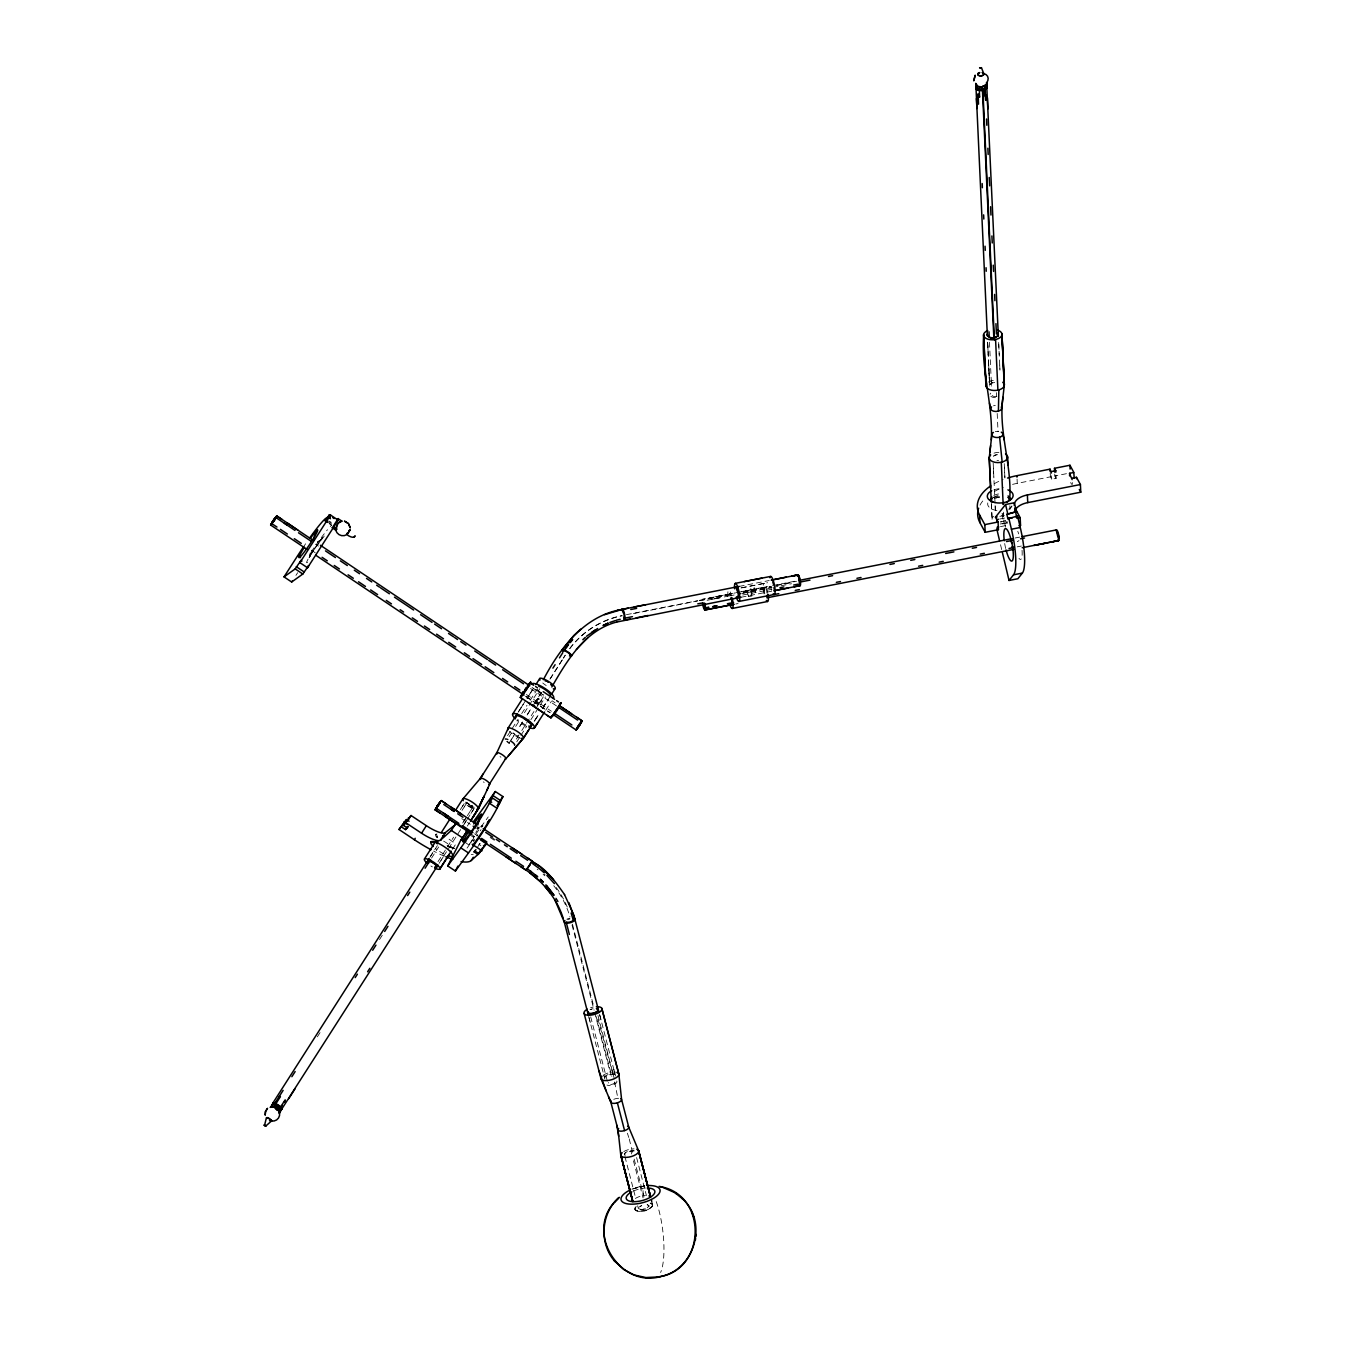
<?xml version="1.0" encoding="UTF-8"?>
<svg xmlns="http://www.w3.org/2000/svg" width="1345" height="1345" viewBox="0 0 1345 1345"><rect width="100%" height="100%" fill="white"/><g stroke="black" fill="none" stroke-linecap="round" stroke-linejoin="round"><path stroke-width="0.75" stroke-dasharray="5 3.75" d="M310.291 553.198L310.073 555.132M635.109 1207.844L634.857 1209.643C640.808 1214.35 657.806 1209.037 651.199 1199.269M310.14 554.846L310.258 552.778M728.889 595.196L729.326 594.002L739.262 592.052M728.94 594.86L729.562 594.002L730.436 595.196M635.412 1207.406L634.857 1209.643L638.69 1211.357L648.559 1209.273L652.51 1205.994L651.081 1198.967M474.18 839.381L473.608 841.247M309.585 556.83L310.258 554.426L308.963 558.141L311.906 552.812L309.098 557.771L310.073 555.872M467.051 848.073L470.834 842.71M479.207 827.04L477.609 829.697M478.282 827.242L477.593 828.402M312.561 551.753L311.687 553.165L313.25 550.677L312.393 552.022M527.223 698.105L530.165 693.465M470.515 810.783L472.633 807.42L460.209 826.889M471.002 813.439L474.146 808.463A5.531 1.412 32.6 0 1 470.128 807.286A5.531 1.412 32.6 0 1 465.471 803.738M536.1 718.432L537.966 715.49M441.042 860.329L443.127 857.051M534.755 720.516L538.151 715.204L533.696 722.198M542.657 708.126L548.306 699.282M518.144 712.262L525.912 700.106M532.704 689.497L527.038 698.341L534.537 686.69M518.666 711.522L522.314 705.822M429.963 857.168L437.461 845.467M460.343 809.623L463.991 803.957M507.553 735.715L517.085 720.819M521.709 713.573L527.005 705.301M530.182 700.341L537.395 689.027M317.353 1036.827L321.875 1029.749M379.542 939.516L384.065 932.438M431.543 858.127L438.655 846.997M462.007 810.413L466.58 803.284L464.244 806.916M509.082 736.741L511.285 733.311M515.656 726.451L520.044 719.592M524.432 712.732L539.765 688.724M508.965 743.213L514.311 734.858M519.658 726.502L523.205 720.92M527.66 713.96L530.333 709.79M533.898 704.208L541.009 693.062M549.92 679.141L562.378 659.622M563.269 658.243L565.051 655.452M511.083 740.086L514.647 734.521M519.994 726.165L522.65 721.979M527.105 715.019L530.67 709.437M535.125 702.477L541.346 692.725M550.256 678.788L562.714 659.285M563.605 657.89L565.388 655.116M437.999 861.624L453.635 837.145M516.346 739.077L520.717 732.218M521.81 730.503L543.733 696.206M439.109 863.305L474.146 808.463M516.783 741.801L519.859 736.976M520.918 735.328L526.635 726.35M530.871 719.726L545.465 696.895M452.576 849.082L455.787 844.055M542.388 708.529L550.458 695.97M467.303 826.065L469.523 822.619M545.717 710.244L551.366 701.401M470.599 833.917L474.432 836.472L469.624 843.987L465.79 841.432M471.137 842.239L474.129 837.532M477.441 847.35L479.829 843.584L483.662 846.139M463.706 821.408L466.446 817.138M464.294 823.913L467.69 818.617M295.934 575.391L297.632 572.735M520.549 708.512L523.524 703.906M430.669 856.008L432.871 852.612M542.741 708.008L545.717 703.401M462.461 806.294L464.21 803.604M476.987 830.655L475.777 832.437M480.266 830.807L481.056 829.646M477.542 828.537L478.517 827.209M469.691 834.724L473.524 837.279L488.235 816.936M324.229 536.083A27.959 27.169 54.4 0 1 323.019 537.681L313.15 550.845L321.371 539.395L320.446 540.471M1008.784 509.822L1011.86 505.939M319.051 541.379L317.773 542.001L320.951 539.866L317.437 542.102M634.907 1208.213L636.252 1206.566M320.833 540.001L321.657 539.11L320.312 540.471M751.922 593.145L750.913 588.707L747.45 592.237L748.476 596.676L751.922 593.145A9.23 2.001 78.9 0 1 750.913 588.707L754.444 588.017A9.23 2.001 78.9 0 0 755.47 592.456L753.166 594.809M473.524 837.279L474.432 836.472M478.938 844.391L479.829 843.584M535.125 703.149L536.184 702.309L539.244 704.343L541.648 700.594L538.437 703.116A12.912 3.245 32.6 0 0 535.377 701.115L538.588 698.543L541.648 700.594L536.05 706.865M1018.972 540.673L1017.308 541.648M453.988 848.258L452.408 847.871M482.401 825.88L480.77 826.351M482.821 826.553L481.022 827.125M481.308 826.284L482.905 825.628M631.881 1189.215L644.49 1185.836A20.108 8.12 -14.5 0 0 632.217 1189.081M632.89 1188.812L644.49 1185.836M1000.865 521.944L1005.539 520.683L1000.327 521.927M593.095 1008.632L590.018 1009.675L593.582 1008.548M634.252 1150.9L626.787 1151.841L624.467 1153.791L625.24 1155.355M755.15 585.176L737.463 588.639M1012.55 484.385A55.364 30.649 -2.6 0 1 1017.257 483.343L1050.411 476.836L1051.723 479.24L1056.128 478.383L1055.943 474.062M1054.732 474.045L1054.833 475.962L1070.301 472.936M999.873 516.329L1004.295 515.471M999.722 519.036L1005.606 517.875M1000.226 524.012L1004.648 523.138L1006.615 526.752M1000.445 526.635L1005.959 525.542L1005.757 521.238M739.262 586.403L769.205 580.519M741.028 587.916L767.575 582.704M715.069 596.793L727.51 594.456L702.678 599.315L735.58 592.859M741.229 591.665L764.801 587.042A5.531 1.194 78.9 0 1 767.205 593.532M736.841 592.607L770.534 586M772.585 585.596L797.249 580.754M1015.156 538L1019.695 537.109M626.451 614.665L697.769 600.677M699.602 600.307L732.504 593.851M743.482 591.699L770.904 586.319M776.401 585.243L796.509 581.292M633.428 613.572L697.433 601.013M699.265 600.66L732.168 594.204M743.146 592.052L770.567 586.672M776.065 585.596L792.508 582.351M742.995 593.078L771.727 587.429M707.117 600.29L727.779 596.238M729.225 595.953L735.244 594.776M742.171 593.414L770.954 587.765M773.005 587.361L779.175 586.151M781.226 585.747L791.499 583.73M742.675 595.028L771.895 589.295M741.179 597.247L771.66 591.212M748.476 596.676L752.006 595.986M1017.257 546.843L1021.376 546.036M735.883 603.989L738.102 603.552M759.572 584.302L764.162 583.411A9.23 2.001 78.9 0 1 768.012 593.498M999.537 497.045L993.686 498.558L999.671 496.961M1001.655 515.808L1003.824 516.076L1002.21 515.824M647.096 1204.599L649.097 1205.994L646.676 1208.382L641.683 1209.659L638.404 1208.634L641.733 1205.389L638.707 1207.306L638.69 1209.02L641.683 1209.659L646.676 1208.382L649.097 1205.994L647.5 1204.666M454.425 848.325L448.12 846.039M614.396 1074.117L606.931 1075.059L604.577 1077.866L603.182 1072.453M650.123 1203.052L652.56 1204.565L651.266 1203.422M450.76 847.283L448.003 845.971M516.312 735.194L518.128 736.034M471.17 805.84L472.986 806.681M729.562 594.002L730.268 594.877M535.394 701.064L538.437 703.116M475.205 825.426L480.451 828.907M490.606 836.691L494.859 839.515M461.772 818.634L466.026 821.476M467.455 822.417L470.296 824.3M490.168 837.515L494.439 840.356M474.6 833.782L478.097 836.102M479.173 844.559L480.854 845.669M464.882 842.239L468.716 844.794M329.39 521.137L331.307 522.415M328.869 521.793L331.425 523.491M329.256 523.272L331.173 524.567M329.189 523.659L331.711 525.357M535.058 689.312L543.767 695.18M552.072 700.762L555.082 702.779M532.032 687.429L540.858 693.347M315.554 544.221L318.395 546.12M530.518 688.472L556.981 706.243M311.418 550.206L315.268 552.795M526.383 694.491L551.416 711.27M525.811 696.222L550.374 712.766M525.828 696.575L549.584 712.514M514.547 734.135L512.949 732.924A5.531 1.412 32.6 0 0 517.691 735.866M469.405 804.764L466.513 802.326M437.209 837.532L436.688 836.573L437.31 837.784M1070.62 482.536L1071.612 484.334M1054.833 475.962L1056.128 478.383M627.392 1133.196L628.788 1137.483M629.241 1138.912L633.31 1155.742M637.631 1205.759L638.404 1208.634M589.026 1017.745L590.505 1023.41M755.47 592.456L754.444 588.017L751.082 591.884A9.23 2.001 78.9 0 1 751.872 595.196M613.774 1069.325L615.203 1074.806M751.586 593.885L751.082 591.884L747.534 592.573A9.213 1.984 78.9 0 1 748.476 596.676M599.601 1014.466L615.522 1076.017M636.605 1157.591L646.424 1195.571M597.97 1015.509L614.177 1078.219M597.953 1019.073L613.303 1075.378M634.167 1159.104L643.969 1197M572.449 924.166L578.216 946.476M578.754 948.511L593.431 1005.303M596.171 1016.652L611.807 1076.319M630.839 1150.647L631.713 1154.01M633.445 1160.769L643.044 1197.874M572.029 924.99L594.07 1010.196M594.591 1012.23L610.849 1075.126M590.707 1016.904L608.024 1083.851M588.69 1016.45L604.846 1078.909M624.954 1156.65L635.815 1198.647M599.752 1015.055L601.097 1020.283M1004.648 523.138L1005.606 527.105M1000.545 544.725L1001.958 550.693M614.615 1081.935L617.893 1098.31M999.705 365.184L1000.075 372.8M987.768 345.362L988.222 354.878M993.417 468.245L993.871 477.862M1072.268 482.485L1072.352 484.402M1051.555 475.878L1051.723 479.24M1050.226 473.003L1050.411 476.836M1017.055 479.022L1017.257 483.343M1009.86 505.77L1010.028 509.335M998.646 342.487L999.907 369.202M1004.244 463.655L1004.9 477.996M1006.968 521.238L1007.069 523.642M1003.504 512.159L1003.689 515.992M1003.858 519.826L1004.043 523.659M1002.58 514.076L1002.933 521.742M996.359 392.656L996.544 396.489M997.2 413.47L998.024 431.392A5.531 3.06 -2.5 0 1 998.747 431.442M989.483 342.235L991.5 386.099M987.65 342.185L989.668 386.049M987.65 342.756L989.617 385.342L991.635 383.106L995.519 382.299A5.531 3.06 -2.6 0 0 989.685 385.023M993.182 463.134L995.065 503.753M995.182 506.561L995.367 510.646M991.383 504.123L992.122 519.792M991.366 503.484L992.072 518.834M998.763 344.303L999.234 355.046M1004.412 467.186L1004.9 478.03M995.132 505.552L995.3 509.167M988.676 365.016L989.163 375.776M991.231 380.147L991.467 385.813M989.079 373.187L989.55 384.384M633.512 1191.014A14.761 5.952 -14.5 0 1 645.415 1188.038M643.616 1195.604A5.531 1.513 82.8 0 1 643.431 1188.24M656.242 1201.589A46.133 12.761 82.8 0 1 660.614 1272.488M650.661 1203.187A9.23 3.716 -14.5 0 1 650.274 1208.314A9.23 3.716 -14.5 0 1 638.522 1211.341A9.23 3.716 -14.5 0 1 635.748 1207.037M635.378 1198.445A9.23 3.716 -14.5 0 1 645.449 1195.47M623.794 1151.539A9.23 3.716 -14.5 0 1 634.016 1148.849M624.736 1155.036A5.531 2.236 -14.5 0 1 627.022 1151.723A5.531 2.236 -14.5 0 1 633.915 1150.782M603.333 1075.126A9.23 3.716 -14.5 0 1 615.606 1072.167M613.774 1099.336A5.531 2.236 -14.5 0 1 618.784 1098.293M604.51 1077.664A5.531 2.236 -14.5 0 1 608.411 1074.453A5.531 2.236 -14.5 0 1 614.665 1074.252M616.649 1081.027A5.531 2.236 -14.5 0 1 613.875 1084.457A5.531 2.236 -14.5 0 1 606.948 1085.045M566.8 919.223A5.531 2.236 -14.5 0 1 569.91 918.215M544.355 874.132A92.25 79.574 26.8 0 1 545.179 874.906M556.208 887.498A92.25 79.574 26.8 0 1 568.481 910.178M615.068 1082.49A3.699 1.496 -14.5 0 1 610.075 1084.591A3.699 1.496 -14.5 0 1 608.663 1082.607M567.741 919.677A3.699 1.496 -14.5 0 1 569.809 919.005M444.27 856.177A55.364 14.072 32.6 0 1 433.578 851.082M473.289 854.277A55.364 14.072 32.6 0 1 471.221 854.512M454.207 848.678A12.912 3.278 32.6 0 1 448.709 846.476M436.436 837.094A12.912 3.278 32.6 0 1 436.957 833.967M449.079 839.179A12.912 3.278 32.6 0 1 455.501 844.408M435.814 834.32A3.699 3.564 48.3 0 1 437.512 837.38M443.9 853.991A12.912 3.278 32.6 0 1 435.629 848.594M519.708 737.901A9.23 2.354 32.6 0 1 509.587 731.361M546.204 685.53A9.23 2.354 32.6 0 1 542.758 683.008M473.843 808.261A9.23 2.354 32.6 0 1 465.471 802.965M484.166 782.437A5.531 1.412 32.5 0 1 483.326 781.865M472.549 806.496A5.531 1.412 32.6 0 1 466.278 802.04M465.622 802.141A5.531 1.412 32.6 0 1 467.337 802.578M472.129 805.436A5.531 1.412 32.6 0 1 472.515 805.739M473.759 806.983A5.531 1.412 32.6 0 1 474.129 807.504M472.7 806.95A3.699 0.942 32.5 0 1 470.128 806.731A3.699 0.942 32.5 0 1 466.496 803.688A3.699 0.942 32.5 0 1 469.287 804.075M471.288 805.403A3.699 0.942 32.5 0 1 472.381 806.428M526.013 726.182A12.912 3.278 32.6 0 1 516.951 720.247M543.061 694.945A12.912 3.278 32.6 0 1 535.411 689.531M526.063 725.073A9.23 2.354 32.6 0 1 517.657 719.407M541.497 692.894A9.23 2.354 32.6 0 1 536.874 689.329M311.149 551.988A38.753 3.295 -56.1 0 1 327.491 529.711M330.231 526.551A38.753 3.295 -56.1 0 1 331.509 525.206M303.516 546.86A38.753 3.295 -56.1 0 1 305.618 543.784M307.551 562.26A16.611 1.412 -56.1 0 1 312.023 552.391A16.611 1.412 -56.1 0 1 324.431 535.529M569.641 648.71A92.25 89.089 44.3 0 1 622.466 615.741M509.385 743.482A5.531 1.412 32.6 0 1 506.611 741.398M509.301 742.877A3.699 0.942 32.6 0 1 507.3 741.229M771.643 590.253A9.23 2.001 78.9 0 1 770.735 586.891M764.078 593.902A9.23 2.001 78.9 0 1 764.078 583.411M728.015 596.726A9.23 2.001 78.9 0 1 727.948 591.682M730.2 591.934A9.23 2.001 78.9 0 1 731.529 595.432M764.801 593.464A5.531 1.194 78.9 0 1 764.801 587.042M702.409 600.173A5.531 1.194 78.9 0 1 703.906 600.341M1005.69 548.474A16.611 3.598 78.9 0 1 1004.496 542.371M1022.049 550.307A16.611 3.598 78.9 0 1 1019.006 558.41M1017.761 531.359A16.611 3.598 78.9 0 1 1018.703 533.881M979.984 505.132A55.364 30.649 -2.6 0 1 984.641 498.877M994.661 491.345A55.364 30.649 -2.6 0 1 1003.269 487.31M994.291 483.679A55.364 30.649 -2.6 0 1 1003.084 479.577M993.989 489.782A12.912 7.145 -2.6 0 1 1000.176 488.689M1011.911 506.577A12.912 7.162 -2.7 0 1 1009.036 508.645M996.948 510.512A12.912 7.162 -2.7 0 1 987.785 502.929M993.552 497.734A12.912 7.162 -2.7 0 1 1000.529 496.372M993.82 495.532A9.23 5.111 -2.6 0 1 1000.327 493.817M993.434 497.347A9.23 5.111 -2.6 0 1 1000.394 495.347M993.518 405.803A5.531 3.06 -2.7 0 1 995.3 405.4M988.575 381.997A9.23 5.111 -2.7 0 1 995.703 380.248M993.989 453.147A9.23 5.111 -2.6 0 1 999.016 452.357M995.317 431.678A5.531 3.077 -2.6 0 1 998.024 431.392M1007.17 522.617A9.23 5.111 -2.6 0 1 1000.613 523.995M992.055 519.304A9.23 5.111 -2.6 0 1 993.568 516.312M1001.924 513.756A9.23 5.111 -2.6 0 1 1003.757 513.874M998.595 460.545A5.531 3.06 -2.6 0 1 996.948 460.478M995.502 397.616A5.531 3.06 -2.6 0 1 990.223 395.548M990.054 394.354A5.531 3.06 -2.6 0 1 990.761 393.16M996.847 396.422A3.699 2.051 -2.6 0 1 992.627 395.884A3.699 2.051 -2.6 0 1 992.543 393.463M771.744 587.563A5.531 1.194 78.9 0 1 771.475 586.487M569.977 648.374A92.25 89.089 44.4 0 1 621.726 615.606M432.367 866.886A9.23 2.354 32.6 0 1 430.888 865.995M500.928 757.185A5.531 1.412 32.5 0 1 500.054 756.63M447.061 845.45A9.23 2.354 32.6 0 1 449.331 847.35M443.648 841.146A9.23 2.354 32.6 0 1 452.508 849.082M473.642 841.079A16.611 1.143 -56.4 0 1 474.331 839.919M476.803 835.951A16.611 1.143 -56.4 0 1 477.71 834.539M537.193 869.156A92.25 79.557 26.8 0 1 538.067 869.862M543.111 874.216A92.25 79.557 26.8 0 1 544.725 875.763M553.753 885.699A92.25 79.557 26.8 0 1 569.961 916.92M590.556 1007.792A9.23 3.716 -14.5 0 1 593.162 1007.086M310.123 555.771L309.417 557.133L310.123 555.771M536.319 702.09L538.588 698.543L536.319 702.09M994.947 455.215L993.535 456.224A5.531 3.06 -2.6 0 1 998.831 454.408L994.947 455.215M719.558 597.852L711.455 599.382L719.558 597.852M652.678 1205.255L651.669 1201.337L652.678 1205.255"/><path stroke-width="1.5" d="M615.842 1200.749C584.218 1231.869 620.011 1289.149 661.387 1276.338C695.298 1269.26 708.361 1221.075 681.78 1198.176M998.41 411.133L998.847 389.932L997.906 390.168L995.569 339.478M272.598 1107.271L271.017 1107.238A6.994 6.708 55.6 0 0 270.379 1107.355L271.488 1106.666A6.994 6.725 62.6 0 1 272.11 1106.548L277.423 1108.314L279.592 1112.937A7.381 7.078 58.6 0 1 271.505 1120.99L265.772 1126.051L264.528 1125.462L266.411 1117.678L267.756 1117.745M268.159 1117.93C277.473 1125.614 265.974 1114.517 266.814 1118.502M981.43 67.637L983.75 73.605A7.381 5.952 -27 0 1 986.591 82.802L998.36 336.233M987.28 334.653C986.507 332.652 989.012 339.814 992.946 337.746C995.401 338.049 1000.226 335.477 997.418 332.854M267.487 1108.398L265.52 1111.441L265.2 1114.837M335.695 530.233L335.544 527.862A7.028 6.826 54.3 0 0 335.577 529.476A7.011 6.826 53 0 0 335.695 530.132L335.779 530.283A7.381 7.179 54.4 0 0 346.791 534.621C356.206 541.278 355.887 532.67 354.239 537.092M560.092 703.502L561.252 702.645L550.929 717.877L520.397 697.382L523.037 692.154M989.886 452.189L990.626 445.565M991.282 502.021L989.231 457.972L991.921 434.132M1002.95 397.296C998.074 431.913 1012.466 465.555 1009.624 500.357M1001.638 408.729L1004.345 384.889L1001.941 333.779L1004.227 385.931M991.282 439.865C993.232 404.828 981.077 370.917 983.649 335.611M267.403 1108.499L265.469 1111.592L265.217 1114.988M695.348 1240.275L695.584 1238.493M695.853 1236.257L696.088 1234.407M336.502 526.752L336.418 528.182A7.011 6.826 54.1 0 0 336.469 528.837A7.011 6.843 52.8 0 0 336.569 529.493L336.418 528.182A7.011 6.809 55 0 1 336.502 526.769L338.015 523.474A7.011 6.826 54.1 0 1 338.503 522.953A7.011 6.809 55 0 1 339.024 522.516L340.655 521.591A6.994 6.809 56.6 0 1 341.26 521.372L341.865 521.07M327.373 522.348L325.356 520.935L329.441 514.967L325.793 520.75L327.861 521.103M987.364 335.931L975.797 83.474L977.512 86.198A7.061 5.716 -26.9 0 0 977.983 86.45L981.564 86.837M520.364 697.298L530.687 682.066L527.475 685.614C540.017 670.533 511.319 712.917 523.457 691.498M276.969 527.038L271.64 523.524L272.833 521.305M274.599 519.742L275.759 517.455L294.975 530.401M578.787 726.384L576.971 728.435L578.165 726.216M577.005 728.502L578.972 726.115C570.599 738.708 588.135 712.43 579.107 724.804L581.09 722.366L580.099 724.383M325.339 521.019L326.331 520.078M975.797 83.474L977.025 85.912A6.977 5.649 -26.9 0 0 977.479 86.147L978.034 86.45A6.994 5.683 -27.7 0 0 979.278 86.803A7.028 5.649 -26.6 0 0 981.077 86.853A6.977 5.649 -26.9 0 0 986.272 84.584L986.726 84.113A5.514 3.06 -3.2 0 0 986.776 83.777A5.531 3.06 -2.3 0 0 986.541 82.734M458.864 823.325L436.15 808.211L437.276 806.159M530.182 864.65L526.046 870.232L526.567 868.971M329.458 515.135L330.332 515.992M998.309 334.737C996.628 338.621 989.332 338.974 987.314 335.241M702.947 603.35L704.662 608.243L704.427 603.182M273.455 521.457L271.841 523.003M576.971 728.435L578.333 725.947L577.728 726.603M576.854 717.305L582.15 720.954L578.972 726.401M1056.598 531.914C1059.541 534.318 1059.557 546.104 1056.699 531.695M437.697 806.361L436.167 808.278L437.495 805.823M489.698 784.202L478.332 808.849L470.615 820.904M486.873 790.288L488.285 787.228M470.515 821.005L478.45 808.379L484.082 796.206L477.946 809.102L483.981 796.576M496.877 752.612L508.343 727.948M558.898 706.461L559.184 705.637L553.484 714.464M622.533 611.319L624.282 614.682L623.777 618.061M300.994 560.428L299.901 562.647L307.534 567.775L308.627 565.556L302.827 574.029L291.663 582.015L284.03 576.887L295.194 568.901L300.994 560.428L301.952 561.067M551.517 716.179C550.693 720.516 562.664 703.099 560.361 703.183M491.698 802.276L489.782 800.998L492.119 797.77L499.785 802.864L497.028 808.278A38.753 2.656 -56.4 0 1 468.48 852.949L455.4 871.039L447.734 865.945L461.049 839.7L467.673 830.554L465.521 829.125M489.782 800.998L495.296 791.516L502.963 796.61L500.693 800.981M447.734 865.945L460.814 847.854A38.753 2.64 -56.4 0 0 489.361 803.184L491.967 797.972M455.4 871.039L457.888 866.113M498.037 804.915L496.961 805.773M551.753 715.742L551.03 717.894L547.112 715.321M558.763 706.73L553.316 714.615M272.346 522.095L270.648 525.122L276.818 515.942L313.469 540.606M275.086 518.951L276.835 516.026L282.046 519.456M439.596 803.436L440.218 802.124L438.924 804.545M273.371 520.465L270.614 525.021L307.232 549.517M523.743 691.666L522.482 694.339L528.635 685.143L526.399 689.279M523.592 691.918L522.448 694.306L525.811 690.17M347.498 533.04L346.724 534.453L347.481 533.074M275.775 518.144L274.245 520.296M577.476 727.006L575.979 730.049L578.518 725.678M975.108 75.387L973.78 80.851L975.142 75.337M483.074 774.014L480.266 778.57L496.574 753.049M271.673 522.886L273.506 520.011M317.134 530.149L314.511 535.512L313.923 540.085M437.882 805.218L435.124 809.791L440.202 813.17M579.392 725.493L581.124 722.433L579.308 724.501M473.406 816.499L478.45 808.379M530.014 864.667L530.821 862.801M704.78 608.142L708.899 607.335L704.393 608.125L704.595 603.804M480.821 816.297A27.976 24.109 26.9 0 0 479.408 818.517L477.828 824.989L441.278 800.611L435.141 809.808L441.244 800.578L437.713 805.235M288.755 1098.646L295.211 1088.492M532.502 724.047L523.474 738.203L508.141 756.193M551.702 693.97L555.082 688.674M415.218 838.288L414.327 839.7L398.994 829.495L406.509 819.559L409.065 821.257M398.994 829.495L406.509 819.559M408.241 826.587L407.35 827.999L403.517 825.443L411.032 815.507L426.365 825.695A18.46 4.691 32.6 0 0 445.313 832.639L456.896 823.392M403.517 825.443L411.032 815.507M401.701 827.074L405.534 829.613L407.636 826.334M406.224 823.022L421.557 833.211L426.365 825.695M512.832 713.825L522.448 698.778M424.499 858.883L435.713 841.331M441.311 832.572L450.121 818.786M455.736 810.009L462.932 798.728M508.074 728.082L517.085 713.993M535.848 684.622L539.816 678.418M421.557 833.211A18.46 4.691 32.6 0 0 440.504 840.154L445.313 832.639M272.329 1107.238A6.977 6.691 57 0 0 271.656 1107.204A6.977 6.691 56.7 0 0 271.017 1107.254L272.749 1103.64A5.531 1.412 32.1 0 1 272.884 1103.051L429.156 858.429M543.346 679.713C559.991 648.071 584.84 615.035 622.701 609.352L617.674 610.378L628.3 608.108M271.959 1104.867L273.842 1102.967L282.131 1108.986L280.113 1108.684M273.842 1102.967L270.379 1107.338M272.262 1105.439L272.11 1106.565M274.397 1104.06L283.123 1090.375M291.865 1076.706L295.143 1071.578M355.198 977.596L357.383 974.184M372.683 950.243L375.944 945.131M384.687 931.446L387.965 926.318M407.619 895.568L409.805 892.155M425.087 868.231L430.551 859.674M552.913 668.146L555.098 664.716M559.486 657.856L562.782 652.712M276.431 1101.841L274.498 1104.85L272.749 1103.64M275.607 1104.161L280.416 1096.646A3.699 0.942 32.7 0 0 279.087 1096.864M440.504 840.154L451.365 830.437L456.174 822.921M280.332 1107.406L285.14 1099.874A3.699 0.942 32.7 0 1 285.291 1100.16M282.248 1105.371L280.449 1108.196A3.699 0.942 32.5 0 0 277.07 1104.817A3.699 0.942 32.5 0 0 274.666 1105.069M284.35 1102.076L285.241 1100.664M367.605 971.796L369.841 968.299M279.071 1112.298L280.987 1109.289M279.087 1113.038A5.548 1.412 32.6 0 0 279.76 1112.685A5.548 1.412 32.3 0 0 279.743 1112.315L282.097 1108.599A5.531 1.412 32.1 0 1 281.946 1109.221M489.647 783.715L505.955 758.193M437.966 865.07L279.205 1113.038M551.837 686.942C567.086 660.479 584.957 630.385 616.716 622.012M449.381 854.092L439.765 869.122L450.794 851.906M534.402 727.948L544.591 712.026M480.367 850.696L477.963 854.462L474.129 851.923L475.02 850.511M474.129 851.923L475.928 849.687M461.049 861.59A55.364 14.072 32.6 0 0 471.17 860.548L472.381 858.665M472.683 858.194L473.272 857.253M475.037 851.099L478.87 853.655L482.704 847.636M478.87 853.655L486.84 843.298L481.813 839.952M284.03 576.887L297.665 555.687A38.753 3.295 -56.1 0 1 303.583 546.742M299.901 562.647L330.534 515.034L338.167 520.145L307.534 567.775M291.663 582.015L292.521 580.687M336.687 520.229L338.116 518.565L332.837 526.971L336.586 529.493M437.68 805.537L435.141 809.808L471.826 834.119M272.917 520.868L273.573 520.179M534.2 728.166L537.613 722.938M438.974 804.697L438.352 805.638M523.592 737.749L528.635 730.049M274.061 520.582L274.784 519.758L270.799 525.071M437.142 806.126L441.177 800.611L446.288 803.94M274.229 520.599L273.64 521.49M438.083 804.898L440.185 802.141L438.302 804.579M273.859 520.868L271.774 523.558M525.307 689.228L526.265 687.867M525.273 689.279L526.114 688.068M273.976 519.59L275.725 517.455L274.615 518.716M348.019 533.124C353.079 525.441 345.631 536.369 347.733 533.528M562.328 649.988L573.71 635.597L580.636 629.174M564.917 649.534L568.061 645.129M579.174 724.417L582.15 720.954M497.583 805.89L499.634 803.066M473.221 822.014L495.296 791.516M498.053 803.385L502.963 796.61M498.507 804.007L500.844 800.779L493.178 795.685M566.127 647.651L568.532 644.389M624.282 618.263L632.453 616.666M437.344 806.865L436.15 808.211M349.128 530.653L350.12 529.627L349.28 530.451M978.639 508.208A55.364 30.649 -2.6 0 0 979.933 522.65L985.179 532.301L998.427 529.695L998.074 522.011L995.468 517.203L1005.556 504.493L1014.382 502.761L1016.484 511.588L1006.85 514.345L1007.893 518.75L1012.314 517.892M1006.85 514.345L1016.433 511.655M1007.893 518.75L1017.543 516.009L1020.267 527.492A38.753 8.373 78.9 0 1 1022.368 573.088L1017.879 578.737L1009.036 580.468L1002.428 552.677M1016.181 517.136L1017.543 516.009M1016.736 517.018L1015.694 512.596M1009.036 580.468L1013.525 574.819L1022.368 573.088M559.402 704.309L559.722 703.906M531.309 861.859C544.086 865.592 556.41 883.043 564.547 894.593M523.087 738.472L506.006 758.664M264.225 1125.042L265.806 1125.967L264.393 1125.008M569.843 642.843L572.449 639.766M463.201 798.594L480.568 778.133M570.28 642.305L572.667 639.598M576.349 649.366L587.799 637.597M616.313 1200.244L618.885 1197.655M614.564 1202.144L619.288 1197.319M329.357 515L328.483 515.992L330.399 517.27M338.015 523.474L339.024 522.499M337.965 518.615L337.259 519.355L338.503 520.196M618.364 1198.126C600.761 1214.064 599.097 1243.755 614.934 1261.492M582.822 639.716L585.294 637.412M405.534 829.613L407.35 827.999M467.673 830.554L465.858 832.185L467.303 833.127M485.78 844.24L483.427 845.971M471.17 860.548L477.963 854.462M986.272 84.567L982.775 86.584M335.88 530.216L331.946 527.61M586.538 636.252L597.668 628.502M309.905 537.664A38.753 3.295 -56.1 0 1 325.574 518.582L327.877 516.934L330.433 518.632M330.534 515.034L328.768 516.295L330.197 517.253M336.956 521.019L338.167 520.145M730.789 604.241C733.176 605.721 731.646 599.315 731.344 597.92M591.8 632.251L594.893 630.149M603.636 625.274L608.259 623.088L602.997 625.475M730.638 603.955C733.176 606.444 731.68 598.744 731.209 597.415M659.554 1276.708C706.394 1269.512 707.504 1194.377 660.025 1186.593M604.544 614.699L622.247 609.369L739.262 586.403M609.84 622.449L615.068 620.684M341.277 521.389L340.655 521.591A7.011 6.826 53.6 0 0 339.411 522.23M616.144 620.28L620.213 619.272M616.649 622.046L741.045 597.214M799.687 583.881C800.594 580.351 796.997 567.422 799.502 583.814M982.405 86.685L981.514 86.853M582.049 720.853L559.47 705.721M794.172 586.84L800.225 585.596L773.694 590.808M712.884 606.629L716.229 605.939M729.595 605.132L704.78 609.991M774.367 579.51L786.287 577.123M636.185 617.843L648.105 615.455M731.461 604.846L733.681 604.426M761.808 578.148L744.138 581.628M1052.698 541.732L1058.364 540.623L1033.969 545.397L1046.41 543.061M634.739 1275.11L645.869 1277.548L658.31 1276.96M1007.523 478.047A55.364 30.649 -2.6 0 1 1016.904 475.659L1050.058 469.153L1051.42 473.003M1054.648 472.129L1054.48 468.295L1069.947 465.252L1073.865 472.482L1074.134 478.232M1051.37 471.574L1055.775 470.7L1055.842 472.145M1069.729 473.289L1069.561 475.911M1073.596 472.532L1069.443 473.356L1072.133 479.61M1072.066 478.164L1076.488 477.307L1080.422 484.536L1080.775 492.203L1027.731 502.61A18.46 10.222 -2.6 0 0 1014.87 510.898M1014.18 505.266A18.46 10.222 -2.6 0 1 1027.378 494.943L1080.422 484.536M995.468 517.203L997.116 516.883M998.427 519.288L996.779 519.607L996.83 521.053M990.727 485.881A55.364 30.649 -2.6 0 0 979.58 514.984L984.826 524.617L998.074 522.011M1016.87 518.329L1020.182 517.691L1020.536 525.357L1018.871 525.676M998.78 526.954L997.116 527.29L998.427 529.695M735.295 583.36L770.651 576.417M1013.525 574.819A38.753 8.373 78.9 0 0 1011.44 529.224L1020.267 527.492M797.787 574.92L771.24 580.132A5.531 1.194 78.9 0 1 771.98 580.401M799.115 580.401L1010.061 539.009M1022.116 536.638L1056.279 529.93M738.573 593.935C731.361 578.165 741.818 593.565 737.463 597.247A5.531 1.194 78.9 0 1 737.161 596.676L738.338 597.735L738.573 593.935L740.776 593.515M801.553 581.763L810.009 580.115M828.503 576.484L832.622 575.677M889.953 564.429L894.29 563.572M910.733 560.344L914.852 559.537M945.686 553.484L953.908 551.87M972.317 548.256L976.52 547.432M1006.463 541.564L1012.499 540.371M1020.536 538.807L1024.554 538.017M697.769 603.838L701.855 603.048M779.881 587.731L783.866 586.941M793.701 585.025L797.787 584.218M713.018 606.545L717.12 605.738M727.393 603.72L733.563 602.51M738.758 601.467L774.115 594.524M774.686 594.44L778.789 593.633M795.248 590.405L799.35 589.598M836.355 582.335L840.474 581.528M856.916 578.3L861.019 577.493M918.585 566.195L922.704 565.388M939.146 562.16L943.248 561.353M980.253 554.106L984.372 553.299M1009.036 548.457L1013.155 547.65M705.2 609.924L733.983 604.275M766.885 597.819L1013.575 549.416M1022.217 547.718L1058.801 540.539M732.1 608.478L767.457 601.534M657.554 1277.111L659.941 1276.64M634.151 606.965L645.65 604.762M630.771 609.504L636.639 608.377M776.822 590.186L788.321 587.984M986.608 86.332A5.531 3.06 -2.6 0 1 984.204 90.149A5.531 3.06 -2.6 0 1 977.159 89.644L976.1 88.568A5.531 3.077 -3.3 0 1 975.982 87.257L977.008 87.072M986.726 83.121A5.531 3.077 -3 0 0 986.608 82.802L986.894 87.879L977.21 89.678A5.531 3.06 -2.4 0 1 976.1 88.551L975.966 87.257M624.685 620.045L630.334 618.986M791.919 576.063L798.257 574.92L792.138 575.963M1012.247 542.96L1011.087 541.85A27.959 4.943 -13.4 0 1 1011.474 541.211M596.373 1008.447C602.072 1010.868 591.296 1015.038 588.471 1013.172C587.177 1010.919 587.748 1010.381 588.471 1013.172C591.212 1014.786 601.45 1011.44 596.776 1008.515M434.956 866.97C441.479 867.105 425.087 856.849 428.349 862.784M265.637 1126.068L264.259 1125.177M435.326 867.071L435.965 867.206A5.531 1.412 32.6 0 0 436.721 867.071C437.36 863.91 424.885 857.774 428.651 863.087M659.084 1186.391L661.337 1186.912M662.261 1187.147L674.4 1192.46M344.707 521.255L348.271 523.407M344.471 521.188L348.422 523.592L350.204 527.946M633.529 1274.69L623.626 1269.445L614.312 1260.803M545.044 680.721L546.389 681.31M269.504 1120.469L271.606 1120.856L269.757 1120.587M547.768 682.083L548.205 682.352M275.658 1108.465L275.17 1108.162A7.011 6.725 58.5 0 1 277.507 1110.348M675.947 1193.486L682.47 1198.815M521.003 866.869C540.354 878.52 556.342 896.51 563.185 918.248M673.643 1191.989L676.737 1193.99M511.974 847.669L522.045 854.294M443.161 812.918L448.389 816.365M445.245 816.533L455.316 823.14M561.1 706.814L571.591 713.775M528.03 702.51L543.296 712.749M490.841 798.913L491.799 799.552M489.361 803.184L497.028 808.278M483.225 828.554L532.166 861.086L527.038 868.635L531.225 871.678M443.749 804.512L454.223 811.472L451.432 809.589M457.72 813.792L462.966 817.289M485.696 832.387L492.69 837.044M496.187 839.364L499.684 841.684M504.409 844.828L507.284 846.745M510.175 848.661L517.169 853.302M520.666 855.622L527.643 860.279M473.137 826.183L475.962 828.083M462.361 825.645L472.852 832.622M481.594 838.423L486.84 841.92M490.337 844.24L511.319 858.177M523.575 866.365L515.858 861.22M457.603 823.863L464.798 828.654M479.644 838.523L481.09 839.482M480.568 839.936L526.013 870.148M469.321 833.059L466.765 831.361L461.957 838.893L465.034 840.928M451.365 830.437L462.865 838.069M472.179 844.256L482.031 850.813M461.049 839.7L463.605 841.398M460.814 847.854L468.48 852.949M408.325 817.928L409.519 818.735M403.803 821.98L407.199 824.25M338.15 518.716L341.916 521.137A7.011 6.826 55.4 0 0 339.797 521.995M332.719 517.59L334.148 518.565M328.365 517.253L330.265 518.531M325.574 518.582L327.491 519.859M325.44 520.717L327.995 522.432M529.829 682.705L533.646 685.261M535.562 686.538L537.462 687.816M543.195 691.666L554.644 699.35M556.544 700.627L558.461 701.905M320.446 545.297L529.812 685.816M298.506 532.788L311.3 541.362M325.49 550.895L335.443 557.553M340.352 560.848L347.329 565.539M354.307 570.213L359.535 573.727M366.512 578.417L371.758 581.931M376.617 585.193L379.458 587.109M380.484 587.782L389.394 593.784M394.438 597.146L413.621 610.025M420.598 614.715L432.014 622.365M434.57 624.08L441.547 628.754M448.524 633.445L453.753 636.958M454.728 637.614L457.569 639.531M460.73 641.649L465.975 645.163M474.701 651.014L478.181 653.351M478.87 653.821L487.394 659.538M488.655 660.378L495.632 665.069M502.61 669.743L523.541 683.798M558.444 707.218L577.627 720.096M280.449 529.375L287.376 534.032M294.32 538.689L301.263 543.346M322.077 557.318L327.289 560.815M334.233 565.472L339.428 568.952M348.103 574.786L353.315 578.266M358.51 581.763L365.453 586.42M370.648 589.917L377.592 594.574M386.267 600.391L391.479 603.888M400.154 609.705L403.618 612.042M412.293 617.859L417.505 621.356M424.432 626.013L429.643 629.494M436.587 634.151L443.514 638.808M448.726 642.305L455.669 646.962M464.344 652.779L469.539 656.276M473.02 658.613L481.678 664.43M485.158 666.75L493.834 672.584M502.509 678.401L507.704 681.898M514.647 686.555L519.859 690.052M554.543 713.338L571.894 724.972M315.907 555.334L524.079 695.046M553.568 714.851L576.131 729.982M297.665 555.687L300.54 557.62M523.945 718.432L530.048 722.534M296.287 566.682L303.92 571.793M295.194 568.901L302.827 574.029M451.348 807.303L461.469 814.112M505.821 856.715L515.942 863.524M275.557 1108.398L277.574 1110.432M287.309 522.986L297.884 530.165M284.283 523.188L287.141 525.122M527.089 857.639L539.799 866.584L553.552 879.647M532.654 863.692L538.639 868.046M530.249 870.904L537.714 876.873L535.293 874.805M529.56 872.686L539.177 880.588M997.082 332.618L998.293 334.132M539.446 868.736L544.221 872.804M540.539 879.428L543.262 882.118M546.894 875.41L554.409 883.631M540.455 879.294L542.859 881.765M551.517 685.059L550.929 684.454L551.736 685.345M348.624 523.81L350.154 527.408M545.851 884.875L554.022 895.198M546.474 885.498L553.736 894.963M545.078 886.674L550.357 893.198M704.494 608.209L702.897 602.728M555.973 898.342L557.923 901.503M1003.874 502.593L1002.966 503.736A9.23 5.111 -2.6 0 0 1003.589 503.602M1079.295 489.496L1080.775 492.203M1054.48 468.295L1055.775 470.7M1020.182 517.691L1014.937 508.04L1015.055 510.444M1019.88 524.146L1020.536 525.357M564.496 894.509L573.743 914.903L599.08 1012.432M554.964 900.091L564.261 922.031L588.404 1015.357M568.901 902.629L574.937 919.123M650.61 1197.218L638.707 1150.95L628.788 1127.312L621.609 1099.554L618.851 1074.167L601.82 1008.397L618.851 1074.167M632.654 1201.001L620.785 1155.288L618.028 1129.901L610.849 1102.16L600.929 1078.505L584.133 1013.508M608.562 1096.713L610.849 1102.16M606.107 1090.862L598.928 1070.704M691.935 1212.349L692.608 1214.064M693.364 1216.031L694.037 1217.78M571.121 913.053L573.155 919.61M650.139 1195.436L638.404 1150.261L650.459 1196.512M650.24 1195.571L638.707 1150.95M617.389 1102.85L624.568 1130.59M566.564 923.578L569.389 934.456M632.705 1201.102L621.087 1155.977L632.822 1201.707A9.23 3.716 -14.5 0 1 633.007 1200.866M623.223 1164.652L632.52 1200.648M616.817 1125.21L618.717 1136.239M1005.556 504.493L1007.657 513.336M1008.7 517.741L1011.44 529.224M996.763 528.854L999.587 540.757M1002.916 434.166L1004.093 439.849M989.483 403.012L990.66 408.695M1001.285 432.165A5.531 3.06 -2.5 0 1 999.621 437.192L1002.159 462.041L1001.285 462.26L1003.151 504.476M1004.345 384.889L1001.991 334.737M978.336 100.034L978.084 94.991A3.682 2.051 -2.6 0 0 979.631 96.974L979.278 89.308M976.403 98.588L976.907 108.558M989.231 457.972L990.66 488.134M986.036 384.838L983.598 334.619L985.919 385.864M1076.488 477.307L1076.555 478.736M1069.947 465.252L1070.116 469.086M1050.058 469.153L1050.159 471.557M1027.378 494.943L1027.731 502.61M1016.904 475.659L1016.971 477.105M985.095 87.677L985.683 100.203M986.541 118.999L986.827 125.27M987.886 148.236L988.171 154.49M989.231 177.473L989.617 185.829M990.576 206.71L990.962 215.065M991.921 235.947L992.24 242.974M993.266 265.184L993.552 271.438M994.611 294.421L994.896 300.675M995.956 323.641L996.426 334.098M984.826 88.266L985.128 94.991M982.909 90.485L994.375 339.898M993.888 338.923L982.422 89.51A3.682 2.034 -2.2 0 0 984.943 86.853M978.05 93.73L978.538 104.187M982.186 183.542L982.371 187.712M983.632 214.864L983.817 219.033M985.061 246.185L985.263 250.355M986.053 267.705L986.221 271.27M988.995 331.795L989.197 335.981M977.025 85.912L977.21 89.678A5.531 3.06 -2.6 0 1 977.277 85.676M984.826 524.617L985.179 532.301M979.58 514.984L979.933 522.65M1007.657 456.997L1007.993 465.202M987.432 97.731L987.903 108.928M985.431 94.436L985.666 100.085M647.18 1185.584A20.108 8.12 -14.5 0 1 657.117 1195.722A20.108 8.12 -14.5 0 1 626.854 1203.741A20.108 8.12 -14.5 0 1 629.779 1190.19M647.281 1188.005A14.761 5.952 -14.5 0 1 652.14 1195.974A14.761 5.952 -14.5 0 1 630.486 1201.371A14.761 5.952 -14.5 0 1 631.797 1191.855M636.74 1149.218A9.23 3.716 -14.5 0 1 636.101 1154.464A9.23 3.716 -14.5 0 1 624.114 1157.305A9.23 3.716 -14.5 0 1 622.18 1152.682M627.594 1126.269A5.531 2.236 -14.5 0 1 627.308 1129.346A5.531 2.236 -14.5 0 1 620.247 1131.145A5.531 2.236 -14.5 0 1 618.666 1128.522M620.751 1098.646A5.531 2.236 -14.5 0 1 616.699 1103.034A5.531 2.236 -14.5 0 1 611.269 1101.017M616.867 1072.436A9.23 3.716 -14.5 0 1 616.43 1077.564A9.23 3.716 -14.5 0 1 604.678 1080.573A9.23 3.716 -14.5 0 1 601.921 1076.269M596.356 1006.682A9.23 3.716 -14.5 0 1 600.627 1011.322A9.23 3.716 -14.5 0 1 587.059 1015.105A9.23 3.716 -14.5 0 1 587.294 1009.204M573.542 918.164A5.531 2.236 -14.5 0 1 573.659 921.224A5.531 2.236 -14.5 0 1 566.48 923.124A5.531 2.236 -14.5 0 1 564.917 920.451M573.104 920.199A3.699 1.496 -14.5 0 1 569.792 922.065A3.699 1.496 -14.5 0 1 566.211 921.813M473.743 823.93A16.611 1.126 -56.4 0 1 480.501 816.903A16.611 1.126 -56.4 0 1 465.42 839.616A16.611 1.126 -56.4 0 1 469.136 830.84M489.21 819.778A16.611 1.143 -56.4 0 1 482.451 831.462A16.611 1.143 -56.4 0 1 472.801 845.047M488.487 821.391A27.993 24.143 27 0 1 487.394 822.77M452.744 859.405A55.364 14.072 32.6 0 1 445.75 856.782M431.056 849.754A55.364 14.072 32.6 0 1 414.327 839.7M433.292 846.509A12.912 3.278 32.6 0 1 435.074 842.02A12.912 3.278 32.6 0 1 450.844 852.091A12.912 3.278 32.6 0 1 447.549 855.605M435.595 841.382A3.699 3.564 48.2 0 1 431.005 841.836M508.191 729.629A9.23 2.354 32.6 0 1 512.327 728.755A9.23 2.354 32.6 0 1 522.263 735.496A9.23 2.354 32.6 0 1 521.003 738.321M496.994 753.94A5.531 1.412 32.7 0 1 498.659 752.847A5.531 1.412 32.7 0 1 504.711 756.63A5.531 1.412 32.7 0 1 505.081 758.967M540.001 680.099A9.23 2.354 32.6 0 1 543.666 678.922A9.23 2.354 32.6 0 1 553.619 685.412A9.23 2.354 32.6 0 1 553.333 688.791M463.302 800.678A9.23 2.354 32.6 0 1 471.523 801.67A9.23 2.354 32.6 0 1 476.903 809.169M480.686 779.461A5.531 1.412 32.8 0 1 482.351 778.385A5.531 1.412 32.8 0 1 488.403 782.151A5.531 1.412 32.8 0 1 488.773 784.488M427.441 863.473A9.23 2.354 32.6 0 1 426.869 858.9A9.23 2.354 32.6 0 1 438.924 866.567A9.23 2.354 32.6 0 1 434.687 868.097M273.523 1104.8A5.531 1.412 32.6 0 1 274.851 1103.253A5.531 1.412 32.6 0 1 281.458 1107.624A5.531 1.412 32.6 0 1 279.726 1108.902M277.911 1108.045A5.531 1.412 32.6 0 1 274.531 1105.758M279.205 1108.061A3.699 0.942 32.5 0 1 275.49 1105.876M533.007 704.797A12.912 3.312 32.6 0 1 534.57 705.806M515.404 718.869A12.912 3.278 32.6 0 1 516.665 713.993A12.912 3.278 32.6 0 1 532.637 724.131A12.912 3.278 32.6 0 1 529.056 727.544M531.847 683.966A12.912 3.278 32.6 0 1 544.977 688.455A12.912 3.278 32.6 0 1 553.434 698.089M516.076 717.541A9.23 2.354 32.6 0 1 519.994 716.481A9.23 2.354 32.6 0 1 530.031 723.24A9.23 2.354 32.6 0 1 528.77 726.098M538.723 686.202A9.23 2.354 32.6 0 1 546.877 690.977A9.23 2.354 32.6 0 1 550.593 695.684M310.493 538.219A16.611 1.412 -56.1 0 1 316.411 533.343A16.611 1.412 -56.1 0 1 301.482 555.502A16.611 1.412 -56.1 0 1 304.39 547.28M797.434 576.349A5.531 1.194 78.9 0 1 799.115 576.349A5.531 1.194 78.9 0 1 800.594 583.898A5.531 1.194 78.9 0 1 798.997 584.419M622.012 609.857A5.531 1.194 78.9 0 1 624.702 614.766A5.531 1.194 78.9 0 1 623.777 619.49M562.967 651.602A5.531 1.412 32.6 0 1 564.396 650.156A5.531 1.412 32.6 0 1 570.919 654.46A5.531 1.412 32.6 0 1 569.507 655.906M505.35 739.145A5.531 1.412 32.6 0 1 506.342 739.027M507.418 739.313A5.531 1.412 32.6 0 1 507.838 739.481M510.982 741.162A5.531 1.412 32.6 0 1 514.597 745.231M563.942 650.946A3.699 0.942 32.5 0 1 567.624 652.359A3.699 0.942 32.5 0 1 570.078 654.981M734.572 588.774A9.23 2.001 78.9 0 1 736.909 585.008A9.23 2.001 78.9 0 1 739.733 599.013A9.23 2.001 78.9 0 1 736.27 597.13M769.962 577.778A9.23 2.001 78.9 0 1 774.384 584.806A9.23 2.001 78.9 0 1 773.207 593.767M772.736 581.948A5.531 1.194 78.9 0 1 773.476 584.436M774.047 588.387A5.531 1.194 78.9 0 1 774.047 589.228M732.184 597.97A9.23 2.001 78.9 0 1 732.739 607.906A9.23 2.001 78.9 0 1 729.612 604.14M768.163 594.406A9.23 2.001 78.9 0 1 766.331 600.425M767.356 594.978A5.531 1.194 78.9 0 1 767.322 597.062M1056.01 530.787A5.531 1.194 78.9 0 1 1057.742 531.527A5.531 1.194 78.9 0 1 1059.12 538.672A5.531 1.194 78.9 0 1 1057.758 539.866M704.914 603.401A5.531 1.194 78.9 0 1 705.015 610.042A5.531 1.194 78.9 0 1 702.594 603.821M1004.278 540.774A16.611 3.598 78.9 0 1 1008.061 531.258A16.611 3.598 78.9 0 1 1013.205 557.839A16.611 3.598 78.9 0 1 1006.043 549.886M1013.474 549.416A5.531 1.194 78.9 0 1 1012.079 546.658M1011.843 538.672A5.531 1.194 78.9 0 1 1012.129 538.942M1013.39 548.188A5.531 1.194 78.9 0 1 1012.768 546.541M1007.909 489.866A12.912 7.145 -2.6 0 1 1009.994 500.222A12.912 7.145 -2.6 0 1 991.114 501.214A12.912 7.145 -2.6 0 1 991.736 490.723M1002.748 382.266A9.23 5.111 -2.7 0 1 996.174 390.42A9.23 5.111 -2.7 0 1 986.541 383.796M1001.252 406.997A5.531 3.06 -2.7 0 1 995.737 411.469A5.531 3.06 -2.7 0 1 991.551 406.879M996.964 329.996A9.23 5.111 -2.6 0 1 1000.176 337.511A9.23 5.111 -2.6 0 1 986.087 338.419A9.23 5.111 -2.6 0 1 987.718 330.584M1005.539 453.988A9.23 5.111 -2.6 0 1 1005.018 460.864A9.23 5.111 -2.6 0 1 992.677 461.654A9.23 5.111 -2.6 0 1 990.71 454.929M999.621 437.192A5.531 3.06 -2.6 0 1 992.829 436.335A5.531 3.06 -2.6 0 1 993.451 432.434M986.894 87.879A5.531 3.06 -2.4 0 0 986.759 86.584A5.531 3.077 -3.3 0 0 986.557 86.215M984.994 86.921A3.682 2.051 -2.6 0 1 982.253 89.543A3.682 2.051 -2.6 0 1 977.798 88.047M983.279 85.744A3.682 2.051 -2.6 0 1 984.389 86.248M983.598 85.861A3.682 2.034 -2.2 0 1 984.069 86.08A7.061 5.716 -26.9 0 0 985.414 85.307M272.127 1106.582A6.994 6.691 53.1 0 1 272.766 1106.548A6.977 6.691 56.4 0 1 273.64 1106.582A7.011 6.725 57.2 0 1 275.927 1107.288L275.977 1107.322A7.011 6.725 58.5 0 1 279.575 1111.676A6.977 6.658 59.3 0 1 279.71 1112.315M274.615 1106.801A6.977 6.658 55.7 0 1 275.271 1107.019M336.603 526.298A7.011 6.809 55.9 0 1 337.057 524.97M986.81 84.163A6.994 5.767 -25.6 0 1 986.356 84.634M981.968 86.837A6.994 5.716 -27.7 0 1 979.765 86.921M982.22 72.596A3.06 1.698 -2.6 0 1 983.094 75.202A3.06 1.698 -2.6 0 1 978.286 75.169A3.06 1.698 -2.6 0 1 979.799 72.58A3.06 1.698 -2.4 0 0 978.218 75.118A3.06 1.698 -2.4 0 0 982.943 75.286A3.06 1.698 -2.4 0 0 982.506 72.68M985.448 94.923A3.682 2.051 -2.6 0 1 985.179 95.949M985.431 94.822A3.682 2.034 -2.1 0 1 985.246 95.865M979.631 96.958A3.682 2.034 -2.1 0 1 978.235 95.882M991.231 501.13A9.23 5.111 -2.6 0 1 992.022 498.608M1008.162 497.431A9.23 5.111 -2.6 0 1 1009.607 499.785M990.206 499.583A12.912 7.162 -2.7 0 1 992.089 498.407M1008.279 497.532A12.912 7.162 -2.7 0 1 1010.885 498.894M1008.094 495.901A9.23 5.111 -2.6 0 1 1006.884 502.324M992.98 502.223A9.23 5.111 -2.6 0 1 991.954 497.078M451.18 851.15A9.23 2.354 32.6 0 1 450.777 851.284M437.276 843.853A9.23 2.354 32.6 0 1 435.797 841.331M437.932 842.004A9.23 2.354 32.6 0 1 437.411 841.348M440.487 839.7A9.23 2.354 32.6 0 1 440.975 839.885M442.875 835.682A12.912 3.278 32.6 0 1 444.388 836.422M648.929 1195.89A9.23 3.716 -14.5 0 1 649.938 1196.378M979.614 67.738L981.396 67.889L979.614 67.738M274.111 519.12L276.784 515.925L274.111 519.12"/></g></svg>
